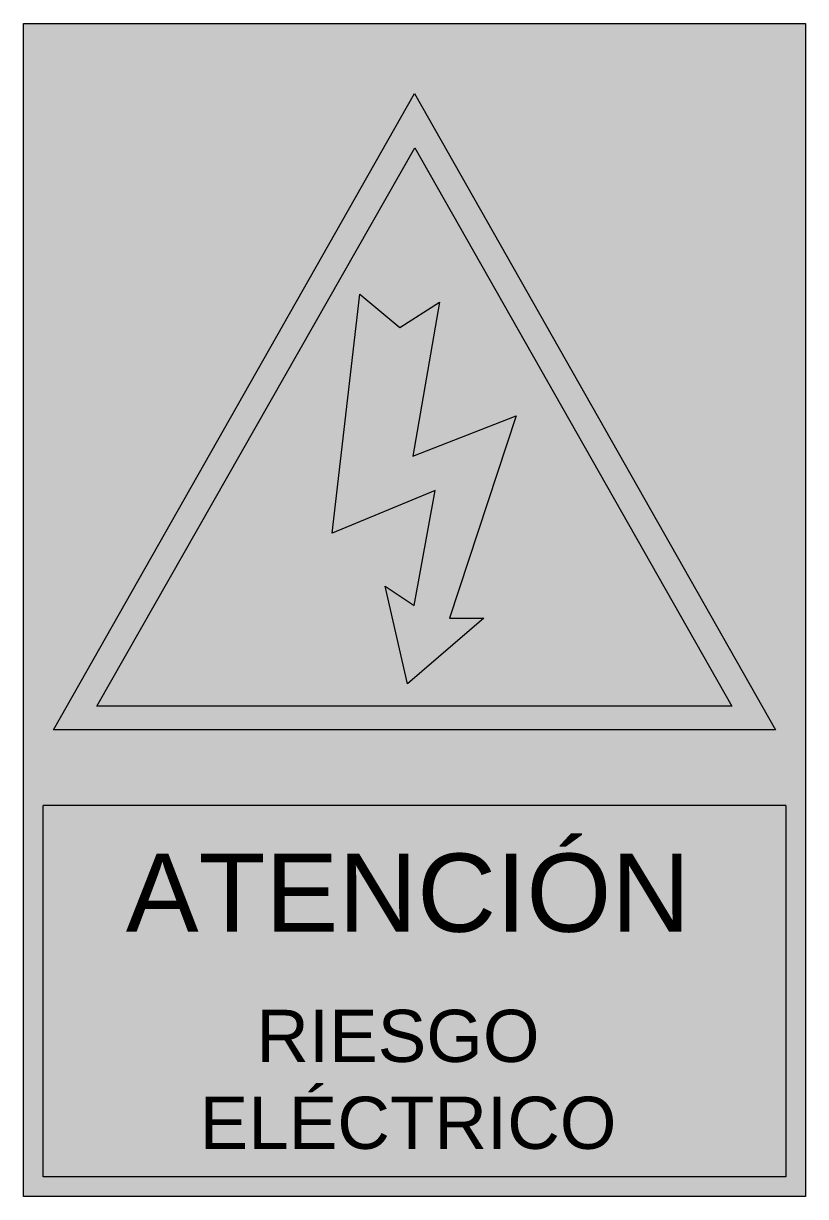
# Model space of a CAD drawing. Header units: metres. Extents: x -201 to 399, y -25 to 256.
# Drawn here: x -201.1 to -165.1, y 149.7 to 203.7 of the extents above; entities that cross this region are included whole.
import ezdxf

# ---------------------------------------------------------------- set-up
doc = ezdxf.new("R2010")
doc.units = ezdxf.units.M
doc.layers.add('-CN-GYD-VENTANA GRAFICA', color=7, linetype='Continuous', lineweight=5, true_color=0xa953a0)
doc.styles.add('Texto', font='swiss.ttf', dxfattribs={"height": 2.25})

# ---------------------------------------------------------------- blocks, each defined once
blk = doc.blocks.new('Riesgo electrico')
at = {"true_color": 0xffffff}
blk.add_hatch(color=7, dxfattribs=at).paths.add_polyline_path([(-7.5, 0), (7.5, 0), (7.5, -22.5), (-7.5, -22.5)])
at = {"true_color": 0x000000}
h = blk.add_hatch(color=18, dxfattribs=at)
h.paths.add_polyline_path([(-0.002, -1.345), (6.923, -13.549), (-6.923, -13.549)])
h.paths.add_polyline_path([(0.005, -2.388), (6.088, -13.096), (-6.092, -13.096)], flags=16)
h = blk.add_hatch(color=2)
h.paths.add_polyline_path([(0.005, -2.388), (-6.092, -13.096), (6.088, -13.096)])
h.paths.add_polyline_path([(1.331, -11.407), (-0.135, -12.663), (-0.56, -10.79), (-0.007, -11.165), (0.396, -8.961), (-1.58, -9.777), (-1.049, -5.193), (-0.284, -5.832), (0.481, -5.348), (-0.029, -8.3), (1.947, -7.529), (0.672, -11.407)], flags=16)
blk.add_hatch(color=18, dxfattribs=at).paths.add_polyline_path([(-1.049, -5.193), (-0.284, -5.832), (0.481, -5.348), (-0.029, -8.3), (1.947, -7.529), (0.672, -11.407), (1.331, -11.407), (-0.135, -12.663), (-0.56, -10.79), (-0.007, -11.165), (0.396, -8.961), (-1.58, -9.777)])
blk.add_hatch(color=2).paths.add_polyline_path([(7.125, -15), (-7.125, -15), (-7.125, -22.125), (7.125, -22.125)])
at = {"color": 18, "true_color": 0x000000}
for p, q in [((-6.923, -13.549), (-0.002, -1.345)), ((-0.002, -1.345), (6.923, -13.549)), ((-6.092, -13.096), (0.005, -2.388)), ((0.005, -2.388), (6.088, -13.096)), ((-1.58, -9.777), (-1.049, -5.193)), ((-1.049, -5.193), (-0.284, -5.832)), ((-0.284, -5.832), (0.481, -5.348)), ((0.481, -5.348), (-0.029, -8.3)), ((-0.029, -8.3), (1.947, -7.529)), ((1.947, -7.529), (0.672, -11.407)), ((0.396, -8.961), (-1.58, -9.777)), ((-0.007, -11.165), (0.396, -8.961)), ((-0.135, -12.663), (-0.56, -10.79)), ((-0.56, -10.79), (-0.007, -11.165)), ((1.331, -11.407), (-0.135, -12.663)), ((0.672, -11.407), (1.331, -11.407)), ((6.088, -13.096), (-6.092, -13.096)), ((6.923, -13.549), (-6.923, -13.549))]:
    blk.add_line(p, q, dxfattribs=at)
at = {"color": 7, "true_color": 0xffffff}
blk.add_line((7.125, -15), (-7.125, -15), dxfattribs=at)
blk.add_lwpolyline([(-7.5, 0), (7.5, 0), (7.5, -22.5), (-7.5, -22.5)], close=True)
blk.add_lwpolyline([(7.125, -15), (7.125, -22.125), (-7.125, -22.125), (-7.125, -15)], dxfattribs=at)
at = {"color": 18, "true_color": 0x000000, "width": 12.37929, "attachment_point": 5, "rotation": 360, "style": 'Texto'}
for s, insert, char_height in [('{\\H0.66667x;ATENCIÓN}', (-0.124, -16.682), 2.25), ('RIESGO {\\H1.0516x; }ELÉCTRICO{\\H1.57886x; }', (-0.124, -20.259), 1)]:
    blk.add_mtext(s, dxfattribs=dict(at, insert=insert, char_height=char_height))

msp = doc.modelspace()

# ---------------------------------------------------------------- block references
at = {"layer": '-CN-GYD-VENTANA GRAFICA', "linetype": 'Continuous', "ltscale": 10, "xscale": 2.4, "yscale": 2.4, "zscale": 2.4}
msp.add_blockref('Riesgo electrico', (-183.064, 203.691), dxfattribs=at)

doc.saveas('drawing.dxf')
